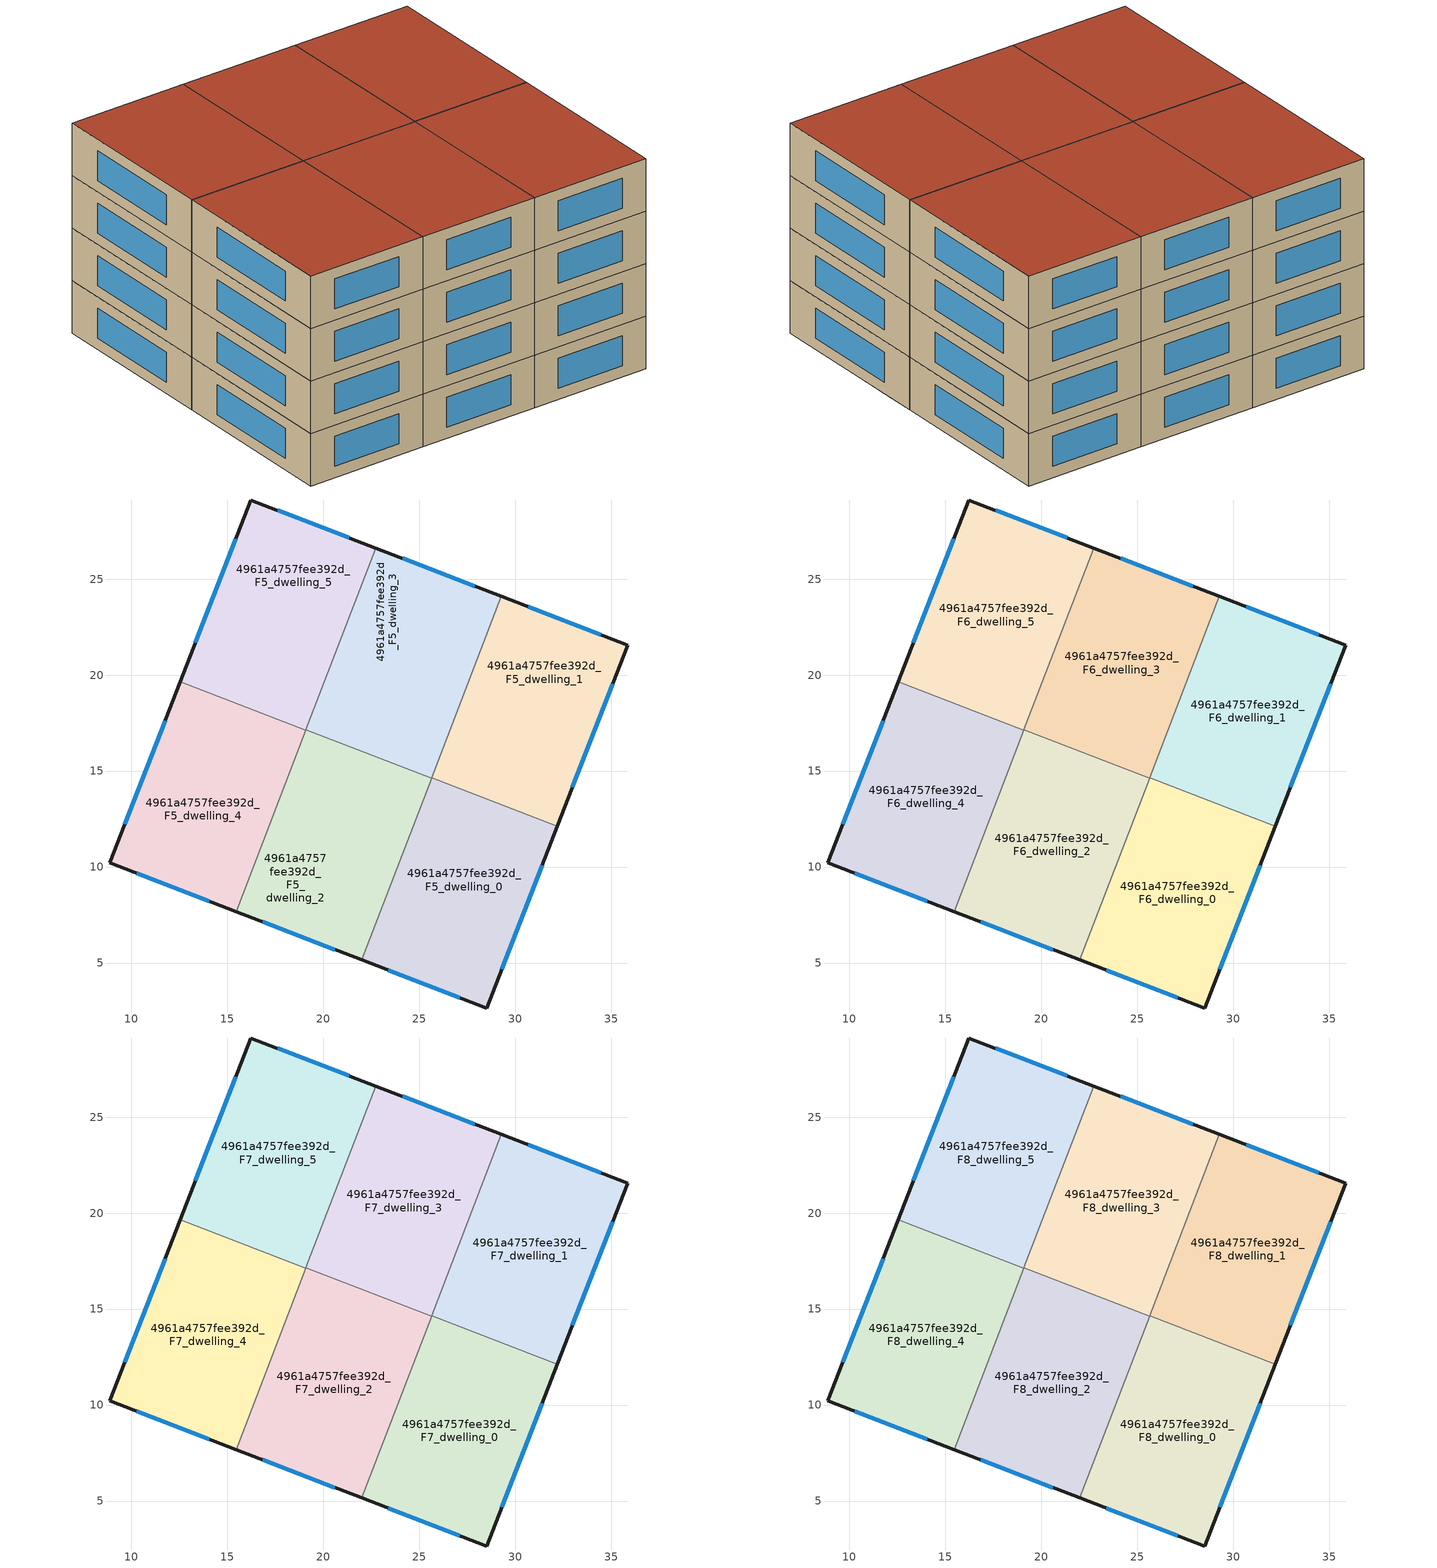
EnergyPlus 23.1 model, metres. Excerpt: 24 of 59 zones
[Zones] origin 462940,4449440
4961a4757fee392d_F5_dwelling_0
 floor to 4961a4757fee392d_F4_dwelling_4 (EU_floor_Construction): 31.65,10.76 29.55,5.36 23.03,7.87 25.11,13.28 z15
 floor to 4961a4757fee392d_F4_dwelling_5 (EU_floor_Construction): 29.55,5.36 28.5,2.66 21.99,5.16 23.03,7.87 z15
 floor to 4961a4757fee392d_F4_dwelling_2 (EU_floor_Construction): 32.18,12.13 31.65,10.76 25.11,13.28 25.64,14.65 z15
 wall outside (EU_wall_Construction): 21.99,5.16 28.5,2.66 32.18,12.13 z15:18
 wall to 4961a4757fee392d_F5_dwelling_1 (EU_wall_Construction): 32.18,12.13 25.64,14.65 z15:18
 wall to 4961a4757fee392d_F5_dwelling_2 (EU_wall_Construction): 25.63,14.63 21.99,5.16 z15:18
 wall to 4961a4757fee392d_F5_dwelling_3 (EU_wall_Construction): 25.64,14.65 25.63,14.63 z15:18
 window (EU_Window_Construction): 29.29,4.69 31.39,10.1 / 23.38,4.63 27.11,3.19 z15.64:17.36
4961a4757fee392d_F5_dwelling_1
 floor to 4961a4757fee392d_F4_dwelling_0 (EU_floor_Construction): 35.85,21.57 33.75,16.17 27.19,18.69 29.28,24.1 z15
 floor to 4961a4757fee392d_F4_dwelling_2 (EU_floor_Construction): 33.75,16.17 32.18,12.13 25.64,14.65 27.19,18.69 z15
 wall outside (EU_wall_Construction): 32.18,12.13 35.85,21.57 29.28,24.1 z15:18
 wall to 4961a4757fee392d_F5_dwelling_3 (EU_wall_Construction): 29.28,24.1 25.64,14.65 z15:18
 window (EU_Window_Construction): 32.97,14.15 35.06,19.55 / 34.44,22.11 30.68,23.56 z15.64:17.36
4961a4757fee392d_F5_dwelling_2
 floor to 4961a4757fee392d_F4_dwelling_5 (EU_floor_Construction): 21.83,14.54 19.75,9.13 23.03,7.87 21.99,5.16 15.45,7.68 18.57,15.8 z15
 floor to 4961a4757fee392d_F4_dwelling_4 (EU_floor_Construction): 25.11,13.28 23.03,7.87 19.75,9.13 21.83,14.54 z15
 floor to 4961a4757fee392d_F4_dwelling_3 (EU_floor_Construction): 22.37,15.89 21.85,14.54 18.57,15.8 19.09,17.15 z15
 floor to 4961a4757fee392d_F4_dwelling_2 (EU_floor_Construction): 25.63,14.63 25.11,13.28 21.85,14.54 22.37,15.89 z15
 wall outside (EU_wall_Construction): 15.45,7.68 21.99,5.16 z15:18
 wall to 4961a4757fee392d_F5_dwelling_3 (EU_wall_Construction): 25.63,14.63 19.09,17.15 z15:18
 wall to 4961a4757fee392d_F5_dwelling_4 (EU_wall_Construction): 19.08,17.13 15.45,7.68 z15:18
 wall to 4961a4757fee392d_F5_dwelling_5 (EU_wall_Construction): 19.09,17.15 19.08,17.13 z15:18
 window (EU_Window_Construction): 16.85,7.14 20.59,5.7 z15.64:17.36
4961a4757fee392d_F5_dwelling_3
 floor to 4961a4757fee392d_F4_dwelling_2 (EU_floor_Construction): 27.19,18.69 25.63,14.63 22.37,15.89 23.93,19.95 z15
 floor to 4961a4757fee392d_F4_dwelling_0 (EU_floor_Construction): 29.28,24.1 27.19,18.69 23.94,19.94 26.03,25.35 z15
 floor to 4961a4757fee392d_F4_dwelling_1 (EU_floor_Construction): 26.03,25.35 23.94,19.94 20.65,21.21 22.74,26.62 z15
 floor to 4961a4757fee392d_F4_dwelling_3 (EU_floor_Construction): 23.93,19.95 22.37,15.89 19.09,17.15 20.65,21.21 z15
 wall outside (EU_wall_Construction): 29.28,24.1 22.74,26.62 z15:18
 wall to 4961a4757fee392d_F5_dwelling_5 (EU_wall_Construction): 22.74,26.62 19.09,17.15 z15:18
 window (EU_Window_Construction): 27.88,24.64 24.14,26.08 z15.64:17.36
4961a4757fee392d_F5_dwelling_4
 floor to 4961a4757fee392d_F4_dwelling_6 (EU_floor_Construction): 18.55,15.8 15.43,7.69 8.88,10.21 12.03,18.32 z15
 floor to 4961a4757fee392d_F4_dwelling_5 (EU_floor_Construction): 18.57,15.8 15.45,7.68 15.43,7.69 18.55,15.8 z15
 floor to 4961a4757fee392d_F4_dwelling_3 (EU_floor_Construction): 19.08,17.13 18.57,15.8 12.03,18.32 12.54,19.65 z15
 wall outside (EU_wall_Construction): 12.54,19.65 8.88,10.21 15.45,7.68 z15:18
 wall to 4961a4757fee392d_F5_dwelling_5 (EU_wall_Construction): 19.08,17.13 12.54,19.65 z15:18
 window (EU_Window_Construction): 11.76,17.63 9.66,12.23 / 10.28,9.67 14.04,8.22 z15.64:17.36
4961a4757fee392d_F5_dwelling_5
 floor to 4961a4757fee392d_F4_dwelling_1 (EU_floor_Construction): 22.74,26.62 20.65,21.21 14.12,23.72 16.22,29.12 z15
 floor to 4961a4757fee392d_F4_dwelling_3 (EU_floor_Construction): 20.65,21.21 19.08,17.13 12.54,19.65 14.12,23.72 z15
 wall outside (EU_wall_Construction): 22.74,26.62 16.22,29.12 12.54,19.65 z15:18
 window (EU_Window_Construction): 15.43,27.09 13.33,21.68 / 21.34,27.15 17.62,28.59 z15.64:17.36
4961a4757fee392d_F6_dwelling_0
 floor to 4961a4757fee392d_F5_dwelling_0 (EU_floor_Construction): 32.18,12.13 28.5,2.66 21.99,5.16 25.64,14.65 z18
 wall outside (EU_wall_Construction): 21.99,5.16 28.5,2.66 32.18,12.13 z18:21
 wall to 4961a4757fee392d_F6_dwelling_1 (EU_wall_Construction): 32.18,12.13 25.64,14.65 z18:21
 wall to 4961a4757fee392d_F6_dwelling_2 (EU_wall_Construction): 25.63,14.63 21.99,5.16 z18:21
 wall to 4961a4757fee392d_F6_dwelling_3 (EU_wall_Construction): 25.64,14.65 25.63,14.63 z18:21
 window (EU_Window_Construction): 29.29,4.69 31.39,10.1 / 23.38,4.63 27.11,3.19 z18.64:20.36
4961a4757fee392d_F6_dwelling_1
 floor to 4961a4757fee392d_F5_dwelling_1 (EU_floor_Construction): 35.85,21.57 32.18,12.13 25.64,14.65 29.28,24.1 z18
 wall outside (EU_wall_Construction): 32.18,12.13 35.85,21.57 29.28,24.1 z18:21
 wall to 4961a4757fee392d_F6_dwelling_3 (EU_wall_Construction): 29.28,24.1 25.64,14.65 z18:21
 window (EU_Window_Construction): 32.97,14.15 35.06,19.55 / 34.44,22.11 30.68,23.56 z18.64:20.36
4961a4757fee392d_F6_dwelling_2
 floor to 4961a4757fee392d_F5_dwelling_2 (EU_floor_Construction): 25.63,14.63 21.99,5.16 15.45,7.68 19.09,17.15 z18
 wall outside (EU_wall_Construction): 15.45,7.68 21.99,5.16 z18:21
 wall to 4961a4757fee392d_F6_dwelling_3 (EU_wall_Construction): 25.63,14.63 19.09,17.15 z18:21
 wall to 4961a4757fee392d_F6_dwelling_4 (EU_wall_Construction): 19.08,17.13 15.45,7.68 z18:21
 wall to 4961a4757fee392d_F6_dwelling_5 (EU_wall_Construction): 19.09,17.15 19.08,17.13 z18:21
 window (EU_Window_Construction): 16.85,7.14 20.59,5.7 z18.64:20.36
4961a4757fee392d_F6_dwelling_3
 floor to 4961a4757fee392d_F5_dwelling_3 (EU_floor_Construction): 29.28,24.1 25.63,14.63 19.09,17.15 22.74,26.62 z18
 wall outside (EU_wall_Construction): 29.28,24.1 22.74,26.62 z18:21
 wall to 4961a4757fee392d_F6_dwelling_5 (EU_wall_Construction): 22.74,26.62 19.09,17.15 z18:21
 window (EU_Window_Construction): 27.88,24.64 24.14,26.08 z18.64:20.36
4961a4757fee392d_F6_dwelling_4
 floor to 4961a4757fee392d_F5_dwelling_4 (EU_floor_Construction): 19.08,17.13 15.45,7.68 8.88,10.21 12.54,19.65 z18
 wall outside (EU_wall_Construction): 12.54,19.65 8.88,10.21 15.45,7.68 z18:21
 wall to 4961a4757fee392d_F6_dwelling_5 (EU_wall_Construction): 19.08,17.13 12.54,19.65 z18:21
 window (EU_Window_Construction): 11.76,17.63 9.66,12.23 / 10.28,9.67 14.04,8.22 z18.64:20.36
4961a4757fee392d_F6_dwelling_5
 floor to 4961a4757fee392d_F5_dwelling_5 (EU_floor_Construction): 22.74,26.62 19.08,17.13 12.54,19.65 16.22,29.12 z18
 wall outside (EU_wall_Construction): 22.74,26.62 16.22,29.12 12.54,19.65 z18:21
 window (EU_Window_Construction): 15.43,27.09 13.33,21.68 / 21.34,27.15 17.62,28.59 z18.64:20.36
4961a4757fee392d_F7_dwelling_0
 floor to 4961a4757fee392d_F6_dwelling_0 (EU_floor_Construction): 32.18,12.13 28.5,2.66 21.99,5.16 25.64,14.65 z21
 wall outside (EU_wall_Construction): 21.99,5.16 28.5,2.66 32.18,12.13 z21:24
 wall to 4961a4757fee392d_F7_dwelling_1 (EU_wall_Construction): 32.18,12.13 25.64,14.65 z21:24
 wall to 4961a4757fee392d_F7_dwelling_2 (EU_wall_Construction): 25.63,14.63 21.99,5.16 z21:24
 wall to 4961a4757fee392d_F7_dwelling_3 (EU_wall_Construction): 25.64,14.65 25.63,14.63 z21:24
 window (EU_Window_Construction): 29.29,4.69 31.39,10.1 / 23.38,4.63 27.11,3.19 z21.64:23.36
4961a4757fee392d_F7_dwelling_1
 floor to 4961a4757fee392d_F6_dwelling_1 (EU_floor_Construction): 35.85,21.57 32.18,12.13 25.64,14.65 29.28,24.1 z21
 wall outside (EU_wall_Construction): 32.18,12.13 35.85,21.57 29.28,24.1 z21:24
 wall to 4961a4757fee392d_F7_dwelling_3 (EU_wall_Construction): 29.28,24.1 25.64,14.65 z21:24
 window (EU_Window_Construction): 32.97,14.15 35.06,19.55 / 34.44,22.11 30.68,23.56 z21.64:23.36
4961a4757fee392d_F7_dwelling_2
 floor to 4961a4757fee392d_F6_dwelling_2 (EU_floor_Construction): 25.63,14.63 21.99,5.16 15.45,7.68 19.09,17.15 z21
 wall outside (EU_wall_Construction): 15.45,7.68 21.99,5.16 z21:24
 wall to 4961a4757fee392d_F7_dwelling_3 (EU_wall_Construction): 25.63,14.63 19.09,17.15 z21:24
 wall to 4961a4757fee392d_F7_dwelling_4 (EU_wall_Construction): 19.08,17.13 15.45,7.68 z21:24
 wall to 4961a4757fee392d_F7_dwelling_5 (EU_wall_Construction): 19.09,17.15 19.08,17.13 z21:24
 window (EU_Window_Construction): 16.85,7.14 20.59,5.7 z21.64:23.36
4961a4757fee392d_F7_dwelling_3
 floor to 4961a4757fee392d_F6_dwelling_3 (EU_floor_Construction): 29.28,24.1 25.63,14.63 19.09,17.15 22.74,26.62 z21
 wall outside (EU_wall_Construction): 29.28,24.1 22.74,26.62 z21:24
 wall to 4961a4757fee392d_F7_dwelling_5 (EU_wall_Construction): 22.74,26.62 19.09,17.15 z21:24
 window (EU_Window_Construction): 27.88,24.64 24.14,26.08 z21.64:23.36
4961a4757fee392d_F7_dwelling_4
 floor to 4961a4757fee392d_F6_dwelling_4 (EU_floor_Construction): 19.08,17.13 15.45,7.68 8.88,10.21 12.54,19.65 z21
 wall outside (EU_wall_Construction): 12.54,19.65 8.88,10.21 15.45,7.68 z21:24
 wall to 4961a4757fee392d_F7_dwelling_5 (EU_wall_Construction): 19.08,17.13 12.54,19.65 z21:24
 window (EU_Window_Construction): 11.76,17.63 9.66,12.23 / 10.28,9.67 14.04,8.22 z21.64:23.36
4961a4757fee392d_F7_dwelling_5
 floor to 4961a4757fee392d_F6_dwelling_5 (EU_floor_Construction): 22.74,26.62 19.08,17.13 12.54,19.65 16.22,29.12 z21
 wall outside (EU_wall_Construction): 22.74,26.62 16.22,29.12 12.54,19.65 z21:24
 window (EU_Window_Construction): 15.43,27.09 13.33,21.68 / 21.34,27.15 17.62,28.59 z21.64:23.36
4961a4757fee392d_F8_dwelling_0
 floor to 4961a4757fee392d_F7_dwelling_0 (EU_floor_Construction): 32.18,12.13 28.5,2.66 21.99,5.16 25.64,14.65 z24
 wall outside (EU_wall_Construction): 21.99,5.16 28.5,2.66 32.18,12.13 z24:27
 wall to 4961a4757fee392d_F8_dwelling_1 (EU_wall_Construction): 32.18,12.13 25.64,14.65 z24:27
 wall to 4961a4757fee392d_F8_dwelling_2 (EU_wall_Construction): 25.63,14.63 21.99,5.16 z24:27
 wall to 4961a4757fee392d_F8_dwelling_3 (EU_wall_Construction): 25.64,14.65 25.63,14.63 z24:27
 window (EU_Window_Construction): 29.29,4.69 31.39,10.1 / 23.38,4.63 27.11,3.19 z24.64:26.36
 roof outside (EU_roof_Construction): 28.5,2.66 32.18,12.13 25.64,14.65 21.99,5.16 z27
4961a4757fee392d_F8_dwelling_1
 floor to 4961a4757fee392d_F7_dwelling_1 (EU_floor_Construction): 35.85,21.57 32.18,12.13 25.64,14.65 29.28,24.1 z24
 wall outside (EU_wall_Construction): 32.18,12.13 35.85,21.57 29.28,24.1 z24:27
 wall to 4961a4757fee392d_F8_dwelling_3 (EU_wall_Construction): 29.28,24.1 25.64,14.65 z24:27
 window (EU_Window_Construction): 32.97,14.15 35.06,19.55 / 34.44,22.11 30.68,23.56 z24.64:26.36
 roof outside (EU_roof_Construction): 32.18,12.13 35.85,21.57 29.28,24.1 25.64,14.65 z27
4961a4757fee392d_F8_dwelling_2
 floor to 4961a4757fee392d_F7_dwelling_2 (EU_floor_Construction): 25.63,14.63 21.99,5.16 15.45,7.68 19.09,17.15 z24
 wall outside (EU_wall_Construction): 15.45,7.68 21.99,5.16 z24:27
 wall to 4961a4757fee392d_F8_dwelling_3 (EU_wall_Construction): 25.63,14.63 19.09,17.15 z24:27
 wall to 4961a4757fee392d_F8_dwelling_4 (EU_wall_Construction): 19.08,17.13 15.45,7.68 z24:27
 wall to 4961a4757fee392d_F8_dwelling_5 (EU_wall_Construction): 19.09,17.15 19.08,17.13 z24:27
 window (EU_Window_Construction): 16.85,7.14 20.59,5.7 z24.64:26.36
 roof outside (EU_roof_Construction): 21.99,5.16 25.63,14.63 19.09,17.15 15.45,7.68 z27
4961a4757fee392d_F8_dwelling_3
 floor to 4961a4757fee392d_F7_dwelling_3 (EU_floor_Construction): 29.28,24.1 25.63,14.63 19.09,17.15 22.74,26.62 z24
 wall outside (EU_wall_Construction): 29.28,24.1 22.74,26.62 z24:27
 wall to 4961a4757fee392d_F8_dwelling_5 (EU_wall_Construction): 22.74,26.62 19.09,17.15 z24:27
 window (EU_Window_Construction): 27.88,24.64 24.14,26.08 z24.64:26.36
 roof outside (EU_roof_Construction): 25.63,14.63 29.28,24.1 22.74,26.62 19.09,17.15 z27
4961a4757fee392d_F8_dwelling_4
 floor to 4961a4757fee392d_F7_dwelling_4 (EU_floor_Construction): 19.08,17.13 15.45,7.68 8.88,10.21 12.54,19.65 z24
 wall outside (EU_wall_Construction): 12.54,19.65 8.88,10.21 15.45,7.68 z24:27
 wall to 4961a4757fee392d_F8_dwelling_5 (EU_wall_Construction): 19.08,17.13 12.54,19.65 z24:27
 window (EU_Window_Construction): 11.76,17.63 9.66,12.23 / 10.28,9.67 14.04,8.22 z24.64:26.36
 roof outside (EU_roof_Construction): 15.45,7.68 19.08,17.13 12.54,19.65 8.88,10.21 z27
4961a4757fee392d_F8_dwelling_5
 floor to 4961a4757fee392d_F7_dwelling_5 (EU_floor_Construction): 22.74,26.62 19.08,17.13 12.54,19.65 16.22,29.12 z24
 wall outside (EU_wall_Construction): 22.74,26.62 16.22,29.12 12.54,19.65 z24:27
 window (EU_Window_Construction): 15.43,27.09 13.33,21.68 / 21.34,27.15 17.62,28.59 z24.64:26.36
 roof outside (EU_roof_Construction): 19.08,17.13 22.74,26.62 16.22,29.12 12.54,19.65 z27
[Building]
EU S2 Campaign: North Axis=0; Terrain=City; Solar Distribution=FullExterior
[Site:Location]
Yerevan-Zvartnots.Intl.AP: Latitude=40.15; Longitude=44.383; Time Zone=4; Elevation=854
[SizingPeriod:WeatherFileDays]
AnnualSizingPeriod: Begin Month=1; Begin Day of Month=1; End Month=12; End Day of Month=31; Day of Week for Start Day=Monday; Use Weather File Daylight Saving Period=No; Use Weather File Rain and Snow Indicators=No
[MATERIAL]
EU_InternalMass_Material: Roughness=MediumRough; Thickness=0.1; Conductivity=1; Density=1800; Specific Heat=900; Thermal Absorptance=0.9; Solar Absorptance=0.7; Visible Absorptance=0.7
[MATERIAL:NOMASS] Roughness=MediumRough; Thermal Absorptance=0.9; Solar Absorptance=0.7; Visible Absorptance=0.7
Name | Thermal Resistance
EU_wall_NoMass | 1.05043
EU_roof_NoMass | 1.45357
EU_floor_NoMass | 0.478065
[WINDOWMATERIAL:SIMPLEGLAZINGSYSTEM]
EU_Window_SimpleGlazing: UFactor=2.5566; Solar Heat Gain Coefficient=0.75; Visible Transmittance=0.75
[CONSTRUCTION]
EU_wall_Construction: EU_wall_NoMass
EU_roof_Construction: EU_roof_NoMass
EU_floor_Construction: EU_floor_NoMass
EU_Window_Construction: EU_Window_SimpleGlazing
EU_InternalMass_Construction: EU_InternalMass_Material
[ZONE] Type=1; Multiplier=1; Ceiling Height=autocalculate; Floor Area=autocalculate; Part of Total Floor Area=Yes
Name | Volume
4961a4757fee392d_F5_dwelling_0; 4961a4757fee392d_F6_dwelling_0; 4961a4757fee392d_F7_dwelling_0; 4961a4757fee392d_F8_dwelling_0; 4961a4757fee392d_F5_dwelling_5; 4961a4757fee392d_F6_dwelling_5; 4961a4757fee392d_F7_dwelling_5; 4961a4757fee392d_F8_dwelling_5 | 213.308
4961a4757fee392d_F5_dwelling_1; 4961a4757fee392d_F6_dwelling_1; 4961a4757fee392d_F7_dwelling_1; 4961a4757fee392d_F8_dwelling_1; 4961a4757fee392d_F5_dwelling_4; 4961a4757fee392d_F6_dwelling_4; 4961a4757fee392d_F7_dwelling_4; 4961a4757fee392d_F8_dwelling_4 | 213.298
4961a4757fee392d_F5_dwelling_2; 4961a4757fee392d_F6_dwelling_2; 4961a4757fee392d_F7_dwelling_2; 4961a4757fee392d_F8_dwelling_2 | 213.312
4961a4757fee392d_F5_dwelling_3; 4961a4757fee392d_F6_dwelling_3; 4961a4757fee392d_F7_dwelling_3; 4961a4757fee392d_F8_dwelling_3 | 213.311
[INTERNALMASS] Construction=EU_InternalMass_Construction
Name | Zone or ZoneList | Surface Area
4961a4757fee392d_F5_dwelling_0_EU_InternalMass | 4961a4757fee392d_F5_dwelling_0 | 71.1017
4961a4757fee392d_F5_dwelling_1_EU_InternalMass | 4961a4757fee392d_F5_dwelling_1 | 71.0996
4961a4757fee392d_F5_dwelling_2_EU_InternalMass | 4961a4757fee392d_F5_dwelling_2 | 71.1015
4961a4757fee392d_F5_dwelling_3_EU_InternalMass | 4961a4757fee392d_F5_dwelling_3 | 71.1028
4961a4757fee392d_F5_dwelling_4_EU_InternalMass | 4961a4757fee392d_F5_dwelling_4 | 71.0996
4961a4757fee392d_F5_dwelling_5_EU_InternalMass | 4961a4757fee392d_F5_dwelling_5 | 71.1017
4961a4757fee392d_F6_dwelling_0_EU_InternalMass | 4961a4757fee392d_F6_dwelling_0 | 71.1017
4961a4757fee392d_F6_dwelling_1_EU_InternalMass | 4961a4757fee392d_F6_dwelling_1 | 71.0996
4961a4757fee392d_F6_dwelling_2_EU_InternalMass | 4961a4757fee392d_F6_dwelling_2 | 71.1015
4961a4757fee392d_F6_dwelling_3_EU_InternalMass | 4961a4757fee392d_F6_dwelling_3 | 71.1028
4961a4757fee392d_F6_dwelling_4_EU_InternalMass | 4961a4757fee392d_F6_dwelling_4 | 71.0996
4961a4757fee392d_F6_dwelling_5_EU_InternalMass | 4961a4757fee392d_F6_dwelling_5 | 71.1017
4961a4757fee392d_F7_dwelling_0_EU_InternalMass | 4961a4757fee392d_F7_dwelling_0 | 71.1017
4961a4757fee392d_F7_dwelling_1_EU_InternalMass | 4961a4757fee392d_F7_dwelling_1 | 71.0996
4961a4757fee392d_F7_dwelling_2_EU_InternalMass | 4961a4757fee392d_F7_dwelling_2 | 71.1015
4961a4757fee392d_F7_dwelling_3_EU_InternalMass | 4961a4757fee392d_F7_dwelling_3 | 71.1028
4961a4757fee392d_F7_dwelling_4_EU_InternalMass | 4961a4757fee392d_F7_dwelling_4 | 71.0996
4961a4757fee392d_F7_dwelling_5_EU_InternalMass | 4961a4757fee392d_F7_dwelling_5 | 71.1017
4961a4757fee392d_F8_dwelling_0_EU_InternalMass | 4961a4757fee392d_F8_dwelling_0 | 71.1017
4961a4757fee392d_F8_dwelling_1_EU_InternalMass | 4961a4757fee392d_F8_dwelling_1 | 71.0996
4961a4757fee392d_F8_dwelling_2_EU_InternalMass | 4961a4757fee392d_F8_dwelling_2 | 71.1015
4961a4757fee392d_F8_dwelling_3_EU_InternalMass | 4961a4757fee392d_F8_dwelling_3 | 71.1028
4961a4757fee392d_F8_dwelling_4_EU_InternalMass | 4961a4757fee392d_F8_dwelling_4 | 71.0996
4961a4757fee392d_F8_dwelling_5_EU_InternalMass | 4961a4757fee392d_F8_dwelling_5 | 71.1017
[OTHEREQUIPMENT] Fuel Type=Electricity; Design Level Calculation Method=Watts/Area; Power per Zone Floor Area=1; Fraction Latent=0; Fraction Radiant=0; Fraction Lost=0; Carbon Dioxide Generation Rate=0; EndUse Subcategory=EU_Step8_InternalGains
Name | Zone or ZoneList or Space or SpaceList | Schedule
EU_Step8_InternalGain_4961a4757fee392d_F5_dwelling_0_f000 | 4961a4757fee392d_F5_dwelling_0 | EU_Step8_GainSchedule_4961a4757fee392d_F5_dwelling_0_f000
EU_Step8_InternalGain_4961a4757fee392d_F5_dwelling_1_f000 | 4961a4757fee392d_F5_dwelling_1 | EU_Step8_GainSchedule_4961a4757fee392d_F5_dwelling_1_f000
EU_Step8_InternalGain_4961a4757fee392d_F5_dwelling_2_f000 | 4961a4757fee392d_F5_dwelling_2 | EU_Step8_GainSchedule_4961a4757fee392d_F5_dwelling_2_f000
EU_Step8_InternalGain_4961a4757fee392d_F5_dwelling_3_f000 | 4961a4757fee392d_F5_dwelling_3 | EU_Step8_GainSchedule_4961a4757fee392d_F5_dwelling_3_f000
EU_Step8_InternalGain_4961a4757fee392d_F5_dwelling_4_f000 | 4961a4757fee392d_F5_dwelling_4 | EU_Step8_GainSchedule_4961a4757fee392d_F5_dwelling_4_f000
EU_Step8_InternalGain_4961a4757fee392d_F5_dwelling_5_f000 | 4961a4757fee392d_F5_dwelling_5 | EU_Step8_GainSchedule_4961a4757fee392d_F5_dwelling_5_f000
EU_Step8_InternalGain_4961a4757fee392d_F6_dwelling_0_f000 | 4961a4757fee392d_F6_dwelling_0 | EU_Step8_GainSchedule_4961a4757fee392d_F6_dwelling_0_f000
EU_Step8_InternalGain_4961a4757fee392d_F6_dwelling_1_f000 | 4961a4757fee392d_F6_dwelling_1 | EU_Step8_GainSchedule_4961a4757fee392d_F6_dwelling_1_f000
EU_Step8_InternalGain_4961a4757fee392d_F6_dwelling_2_f000 | 4961a4757fee392d_F6_dwelling_2 | EU_Step8_GainSchedule_4961a4757fee392d_F6_dwelling_2_f000
EU_Step8_InternalGain_4961a4757fee392d_F6_dwelling_3_f000 | 4961a4757fee392d_F6_dwelling_3 | EU_Step8_GainSchedule_4961a4757fee392d_F6_dwelling_3_f000
EU_Step8_InternalGain_4961a4757fee392d_F6_dwelling_4_f000 | 4961a4757fee392d_F6_dwelling_4 | EU_Step8_GainSchedule_4961a4757fee392d_F6_dwelling_4_f000
EU_Step8_InternalGain_4961a4757fee392d_F6_dwelling_5_f000 | 4961a4757fee392d_F6_dwelling_5 | EU_Step8_GainSchedule_4961a4757fee392d_F6_dwelling_5_f000
EU_Step8_InternalGain_4961a4757fee392d_F7_dwelling_0_f000 | 4961a4757fee392d_F7_dwelling_0 | EU_Step8_GainSchedule_4961a4757fee392d_F7_dwelling_0_f000
EU_Step8_InternalGain_4961a4757fee392d_F7_dwelling_1_f000 | 4961a4757fee392d_F7_dwelling_1 | EU_Step8_GainSchedule_4961a4757fee392d_F7_dwelling_1_f000
EU_Step8_InternalGain_4961a4757fee392d_F7_dwelling_2_f000 | 4961a4757fee392d_F7_dwelling_2 | EU_Step8_GainSchedule_4961a4757fee392d_F7_dwelling_2_f000
EU_Step8_InternalGain_4961a4757fee392d_F7_dwelling_3_f000 | 4961a4757fee392d_F7_dwelling_3 | EU_Step8_GainSchedule_4961a4757fee392d_F7_dwelling_3_f000
EU_Step8_InternalGain_4961a4757fee392d_F7_dwelling_4_f000 | 4961a4757fee392d_F7_dwelling_4 | EU_Step8_GainSchedule_4961a4757fee392d_F7_dwelling_4_f000
EU_Step8_InternalGain_4961a4757fee392d_F7_dwelling_5_f000 | 4961a4757fee392d_F7_dwelling_5 | EU_Step8_GainSchedule_4961a4757fee392d_F7_dwelling_5_f000
EU_Step8_InternalGain_4961a4757fee392d_F8_dwelling_0_f000 | 4961a4757fee392d_F8_dwelling_0 | EU_Step8_GainSchedule_4961a4757fee392d_F8_dwelling_0_f000
EU_Step8_InternalGain_4961a4757fee392d_F8_dwelling_1_f000 | 4961a4757fee392d_F8_dwelling_1 | EU_Step8_GainSchedule_4961a4757fee392d_F8_dwelling_1_f000
EU_Step8_InternalGain_4961a4757fee392d_F8_dwelling_2_f000 | 4961a4757fee392d_F8_dwelling_2 | EU_Step8_GainSchedule_4961a4757fee392d_F8_dwelling_2_f000
EU_Step8_InternalGain_4961a4757fee392d_F8_dwelling_3_f000 | 4961a4757fee392d_F8_dwelling_3 | EU_Step8_GainSchedule_4961a4757fee392d_F8_dwelling_3_f000
EU_Step8_InternalGain_4961a4757fee392d_F8_dwelling_4_f000 | 4961a4757fee392d_F8_dwelling_4 | EU_Step8_GainSchedule_4961a4757fee392d_F8_dwelling_4_f000
EU_Step8_InternalGain_4961a4757fee392d_F8_dwelling_5_f000 | 4961a4757fee392d_F8_dwelling_5 | EU_Step8_GainSchedule_4961a4757fee392d_F8_dwelling_5_f000
[ZONEVENTILATION:DESIGNFLOWRATE] Schedule=EU_AlwaysOn; Design Flow Rate Calculation Method=AirChanges/Hour; Air Changes per Hour=0.557805; Ventilation Type=Natural; Fan Pressure Rise=0; Fan Total Efficiency=1; Constant Term Coefficient=1; Temperature Term Coefficient=0; Velocity Term Coefficient=0; Velocity Squared Term Coefficient=0; Minimum Indoor Temperature=-100; Maximum Indoor Temperature=100; Delta Temperature=-100; Minimum Outdoor Temperature=-100; Maximum Outdoor Temperature=100; Maximum Wind Speed=40
Name | Zone or ZoneList or Space or SpaceList
EU_ConstantAir_4961a4757fee392d_F5_dwelling_0 | 4961a4757fee392d_F5_dwelling_0
EU_ConstantAir_4961a4757fee392d_F5_dwelling_1 | 4961a4757fee392d_F5_dwelling_1
EU_ConstantAir_4961a4757fee392d_F5_dwelling_2 | 4961a4757fee392d_F5_dwelling_2
EU_ConstantAir_4961a4757fee392d_F5_dwelling_3 | 4961a4757fee392d_F5_dwelling_3
EU_ConstantAir_4961a4757fee392d_F5_dwelling_4 | 4961a4757fee392d_F5_dwelling_4
EU_ConstantAir_4961a4757fee392d_F5_dwelling_5 | 4961a4757fee392d_F5_dwelling_5
EU_ConstantAir_4961a4757fee392d_F6_dwelling_0 | 4961a4757fee392d_F6_dwelling_0
EU_ConstantAir_4961a4757fee392d_F6_dwelling_1 | 4961a4757fee392d_F6_dwelling_1
EU_ConstantAir_4961a4757fee392d_F6_dwelling_2 | 4961a4757fee392d_F6_dwelling_2
EU_ConstantAir_4961a4757fee392d_F6_dwelling_3 | 4961a4757fee392d_F6_dwelling_3
EU_ConstantAir_4961a4757fee392d_F6_dwelling_4 | 4961a4757fee392d_F6_dwelling_4
EU_ConstantAir_4961a4757fee392d_F6_dwelling_5 | 4961a4757fee392d_F6_dwelling_5
EU_ConstantAir_4961a4757fee392d_F7_dwelling_0 | 4961a4757fee392d_F7_dwelling_0
EU_ConstantAir_4961a4757fee392d_F7_dwelling_1 | 4961a4757fee392d_F7_dwelling_1
EU_ConstantAir_4961a4757fee392d_F7_dwelling_2 | 4961a4757fee392d_F7_dwelling_2
EU_ConstantAir_4961a4757fee392d_F7_dwelling_3 | 4961a4757fee392d_F7_dwelling_3
EU_ConstantAir_4961a4757fee392d_F7_dwelling_4 | 4961a4757fee392d_F7_dwelling_4
EU_ConstantAir_4961a4757fee392d_F7_dwelling_5 | 4961a4757fee392d_F7_dwelling_5
EU_ConstantAir_4961a4757fee392d_F8_dwelling_0 | 4961a4757fee392d_F8_dwelling_0
EU_ConstantAir_4961a4757fee392d_F8_dwelling_1 | 4961a4757fee392d_F8_dwelling_1
EU_ConstantAir_4961a4757fee392d_F8_dwelling_2 | 4961a4757fee392d_F8_dwelling_2
EU_ConstantAir_4961a4757fee392d_F8_dwelling_3 | 4961a4757fee392d_F8_dwelling_3
EU_ConstantAir_4961a4757fee392d_F8_dwelling_4 | 4961a4757fee392d_F8_dwelling_4
EU_ConstantAir_4961a4757fee392d_F8_dwelling_5 | 4961a4757fee392d_F8_dwelling_5
[HVACTEMPLATE:THERMOSTAT] Constant Heating Setpoint=20; Constant Cooling Setpoint=50
EU_HeatOnly_4961a4757fee392d_F0_dwelling_0; EU_HeatOnly_4961a4757fee392d_F0_dwelling_1; EU_HeatOnly_4961a4757fee392d_F0_dwelling_2; EU_HeatOnly_4961a4757fee392d_F0_dwelling_3; EU_HeatOnly_4961a4757fee392d_F0_dwelling_4; EU_HeatOnly_4961a4757fee392d_F0_dwelling_5; EU_HeatOnly_4961a4757fee392d_F0_dwelling_6; EU_HeatOnly_4961a4757fee392d_F1_dwelling_0; EU_HeatOnly_4961a4757fee392d_F1_dwelling_1; EU_HeatOnly_4961a4757fee392d_F1_dwelling_2; EU_HeatOnly_4961a4757fee392d_F1_dwelling_3; EU_HeatOnly_4961a4757fee392d_F1_dwelling_4; EU_HeatOnly_4961a4757fee392d_F1_dwelling_5; EU_HeatOnly_4961a4757fee392d_F1_dwelling_6; EU_HeatOnly_4961a4757fee392d_F2_dwelling_0; EU_HeatOnly_4961a4757fee392d_F2_dwelling_1; EU_HeatOnly_4961a4757fee392d_F2_dwelling_2; EU_HeatOnly_4961a4757fee392d_F2_dwelling_3; EU_HeatOnly_4961a4757fee392d_F2_dwelling_4; EU_HeatOnly_4961a4757fee392d_F2_dwelling_5; EU_HeatOnly_4961a4757fee392d_F2_dwelling_6; EU_HeatOnly_4961a4757fee392d_F3_dwelling_0; EU_HeatOnly_4961a4757fee392d_F3_dwelling_1; EU_HeatOnly_4961a4757fee392d_F3_dwelling_2; EU_HeatOnly_4961a4757fee392d_F3_dwelling_3; EU_HeatOnly_4961a4757fee392d_F3_dwelling_4; EU_HeatOnly_4961a4757fee392d_F3_dwelling_5; EU_HeatOnly_4961a4757fee392d_F3_dwelling_6; EU_HeatOnly_4961a4757fee392d_F4_dwelling_0; EU_HeatOnly_4961a4757fee392d_F4_dwelling_1; EU_HeatOnly_4961a4757fee392d_F4_dwelling_2; EU_HeatOnly_4961a4757fee392d_F4_dwelling_3; EU_HeatOnly_4961a4757fee392d_F4_dwelling_4; EU_HeatOnly_4961a4757fee392d_F4_dwelling_5; EU_HeatOnly_4961a4757fee392d_F4_dwelling_6; EU_HeatOnly_4961a4757fee392d_F5_dwelling_0; EU_HeatOnly_4961a4757fee392d_F5_dwelling_1; EU_HeatOnly_4961a4757fee392d_F5_dwelling_2; EU_HeatOnly_4961a4757fee392d_F5_dwelling_3; EU_HeatOnly_4961a4757fee392d_F5_dwelling_4; EU_HeatOnly_4961a4757fee392d_F5_dwelling_5; EU_HeatOnly_4961a4757fee392d_F6_dwelling_0; EU_HeatOnly_4961a4757fee392d_F6_dwelling_1; EU_HeatOnly_4961a4757fee392d_F6_dwelling_2; EU_HeatOnly_4961a4757fee392d_F6_dwelling_3; EU_HeatOnly_4961a4757fee392d_F6_dwelling_4; EU_HeatOnly_4961a4757fee392d_F6_dwelling_5; EU_HeatOnly_4961a4757fee392d_F7_dwelling_0; EU_HeatOnly_4961a4757fee392d_F7_dwelling_1; EU_HeatOnly_4961a4757fee392d_F7_dwelling_2; EU_HeatOnly_4961a4757fee392d_F7_dwelling_3; EU_HeatOnly_4961a4757fee392d_F7_dwelling_4; EU_HeatOnly_4961a4757fee392d_F7_dwelling_5; EU_HeatOnly_4961a4757fee392d_F8_dwelling_0; EU_HeatOnly_4961a4757fee392d_F8_dwelling_1; EU_HeatOnly_4961a4757fee392d_F8_dwelling_2; EU_HeatOnly_4961a4757fee392d_F8_dwelling_3; EU_HeatOnly_4961a4757fee392d_F8_dwelling_4; EU_HeatOnly_4961a4757fee392d_F8_dwelling_5
[HVACTEMPLATE:ZONE:IDEALLOADSAIRSYSTEM] System Availability Schedule=EU_AlwaysOn; Maximum Heating Supply Air Temperature=50; Minimum Cooling Supply Air Temperature=13; Maximum Heating Supply Air Humidity Ratio=0.0156; Minimum Cooling Supply Air Humidity Ratio=0.0077; Heating Limit=NoLimit; Cooling Limit=NoLimit; Heating Availability Schedule=EU_AlwaysOn; Cooling Availability Schedule=EU_CoolingOff; Dehumidification Control Type=ConstantSensibleHeatRatio; Cooling Sensible Heat Ratio=0.7; Dehumidification Setpoint=60; Humidification Control Type=None; Humidification Setpoint=30; Outdoor Air Method=None; Outdoor Air Flow Rate per Person=0.00944; Outdoor Air Flow Rate per Zone Floor Area=0; Outdoor Air Flow Rate per Zone=0; Demand Controlled Ventilation Type=None; Outdoor Air Economizer Type=NoEconomizer; Heat Recovery Type=None; Sensible Heat Recovery Effectiveness=0.7; Latent Heat Recovery Effectiveness=0.65
Name | Template Thermostat
4961a4757fee392d_F5_dwelling_0 | EU_HeatOnly_4961a4757fee392d_F5_dwelling_0
4961a4757fee392d_F5_dwelling_1 | EU_HeatOnly_4961a4757fee392d_F5_dwelling_1
4961a4757fee392d_F5_dwelling_2 | EU_HeatOnly_4961a4757fee392d_F5_dwelling_2
4961a4757fee392d_F5_dwelling_3 | EU_HeatOnly_4961a4757fee392d_F5_dwelling_3
4961a4757fee392d_F5_dwelling_4 | EU_HeatOnly_4961a4757fee392d_F5_dwelling_4
4961a4757fee392d_F5_dwelling_5 | EU_HeatOnly_4961a4757fee392d_F5_dwelling_5
4961a4757fee392d_F6_dwelling_0 | EU_HeatOnly_4961a4757fee392d_F6_dwelling_0
4961a4757fee392d_F6_dwelling_1 | EU_HeatOnly_4961a4757fee392d_F6_dwelling_1
4961a4757fee392d_F6_dwelling_2 | EU_HeatOnly_4961a4757fee392d_F6_dwelling_2
4961a4757fee392d_F6_dwelling_3 | EU_HeatOnly_4961a4757fee392d_F6_dwelling_3
4961a4757fee392d_F6_dwelling_4 | EU_HeatOnly_4961a4757fee392d_F6_dwelling_4
4961a4757fee392d_F6_dwelling_5 | EU_HeatOnly_4961a4757fee392d_F6_dwelling_5
4961a4757fee392d_F7_dwelling_0 | EU_HeatOnly_4961a4757fee392d_F7_dwelling_0
4961a4757fee392d_F7_dwelling_1 | EU_HeatOnly_4961a4757fee392d_F7_dwelling_1
4961a4757fee392d_F7_dwelling_2 | EU_HeatOnly_4961a4757fee392d_F7_dwelling_2
4961a4757fee392d_F7_dwelling_3 | EU_HeatOnly_4961a4757fee392d_F7_dwelling_3
4961a4757fee392d_F7_dwelling_4 | EU_HeatOnly_4961a4757fee392d_F7_dwelling_4
4961a4757fee392d_F7_dwelling_5 | EU_HeatOnly_4961a4757fee392d_F7_dwelling_5
4961a4757fee392d_F8_dwelling_0 | EU_HeatOnly_4961a4757fee392d_F8_dwelling_0
4961a4757fee392d_F8_dwelling_1 | EU_HeatOnly_4961a4757fee392d_F8_dwelling_1
4961a4757fee392d_F8_dwelling_2 | EU_HeatOnly_4961a4757fee392d_F8_dwelling_2
4961a4757fee392d_F8_dwelling_3 | EU_HeatOnly_4961a4757fee392d_F8_dwelling_3
4961a4757fee392d_F8_dwelling_4 | EU_HeatOnly_4961a4757fee392d_F8_dwelling_4
4961a4757fee392d_F8_dwelling_5 | EU_HeatOnly_4961a4757fee392d_F8_dwelling_5
[SIZING:ZONE] Zone Cooling Design Supply Air Temperature Input Method=SupplyAirTemperature; Zone Cooling Design Supply Air Temperature=13; Zone Heating Design Supply Air Temperature Input Method=SupplyAirTemperature; Zone Heating Design Supply Air Temperature=50; Zone Cooling Design Supply Air Humidity Ratio=0.008; Zone Heating Design Supply Air Humidity Ratio=0.008; Cooling Design Air Flow Method=DesignDay; Cooling Design Air Flow Rate=0; Cooling Minimum Air Flow per Zone Floor Area=0.000762; Cooling Minimum Air Flow=0; Cooling Minimum Air Flow Fraction=0.2; Heating Design Air Flow Method=DesignDay; Heating Design Air Flow Rate=0; Heating Maximum Air Flow per Zone Floor Area=0.002032; Heating Maximum Air Flow=0.141576; Heating Maximum Air Flow Fraction=0.3; Account for Dedicated Outdoor Air System=No; Dedicated Outdoor Air System Control Strategy=NeutralSupplyAir; Dedicated Outdoor Air Low Setpoint Temperature for Design=autosize; Dedicated Outdoor Air High Setpoint Temperature for Design=autosize; Zone Load Sizing Method=Sensible Load Only No Latent Load; Zone Latent Cooling Design Supply Air Humidity Ratio Input Method=HumidityRatioDifference; Zone Cooling Design Supply Air Humidity Ratio Difference=0.005; Zone Latent Heating Design Supply Air Humidity Ratio Input Method=HumidityRatioDifference; Zone Humidification Design Supply Air Humidity Ratio Difference=0.005
4961a4757fee392d_F5_dwelling_0; 4961a4757fee392d_F5_dwelling_1; 4961a4757fee392d_F5_dwelling_2; 4961a4757fee392d_F5_dwelling_3; 4961a4757fee392d_F5_dwelling_4; 4961a4757fee392d_F5_dwelling_5; 4961a4757fee392d_F6_dwelling_0; 4961a4757fee392d_F6_dwelling_1; 4961a4757fee392d_F6_dwelling_2; 4961a4757fee392d_F6_dwelling_3; 4961a4757fee392d_F6_dwelling_4; 4961a4757fee392d_F6_dwelling_5; 4961a4757fee392d_F7_dwelling_0; 4961a4757fee392d_F7_dwelling_1; 4961a4757fee392d_F7_dwelling_2; 4961a4757fee392d_F7_dwelling_3; 4961a4757fee392d_F7_dwelling_4; 4961a4757fee392d_F7_dwelling_5; 4961a4757fee392d_F8_dwelling_0; 4961a4757fee392d_F8_dwelling_1; 4961a4757fee392d_F8_dwelling_2; 4961a4757fee392d_F8_dwelling_3; 4961a4757fee392d_F8_dwelling_4; 4961a4757fee392d_F8_dwelling_5
[SCHEDULE:CONSTANT]
Name | Hourly Value
EU_AlwaysOn | 1
EU_CoolingOff | 0
[SCHEDULE:FILE] Column Number=1; Rows to Skip at Top=0; Number of Hours of Data=8760; Column Separator=Comma; Interpolate to Timestep=No; Minutes per Item=60; Adjust Schedule for Daylight Savings=Yes
Name | File
EU_Step8_GainSchedule_4961a4757fee392d_F5_dwelling_0_f000 | ../../schedules/4961a4757fee392d/4961a4757fee392d_F5_dwelling_0_f000_gain.csv
EU_Step8_GainSchedule_4961a4757fee392d_F5_dwelling_1_f000 | ../../schedules/4961a4757fee392d/4961a4757fee392d_F5_dwelling_1_f000_gain.csv
EU_Step8_GainSchedule_4961a4757fee392d_F5_dwelling_2_f000 | ../../schedules/4961a4757fee392d/4961a4757fee392d_F5_dwelling_2_f000_gain.csv
EU_Step8_GainSchedule_4961a4757fee392d_F5_dwelling_3_f000 | ../../schedules/4961a4757fee392d/4961a4757fee392d_F5_dwelling_3_f000_gain.csv
EU_Step8_GainSchedule_4961a4757fee392d_F5_dwelling_4_f000 | ../../schedules/4961a4757fee392d/4961a4757fee392d_F5_dwelling_4_f000_gain.csv
EU_Step8_GainSchedule_4961a4757fee392d_F5_dwelling_5_f000 | ../../schedules/4961a4757fee392d/4961a4757fee392d_F5_dwelling_5_f000_gain.csv
EU_Step8_GainSchedule_4961a4757fee392d_F6_dwelling_0_f000 | ../../schedules/4961a4757fee392d/4961a4757fee392d_F6_dwelling_0_f000_gain.csv
EU_Step8_GainSchedule_4961a4757fee392d_F6_dwelling_1_f000 | ../../schedules/4961a4757fee392d/4961a4757fee392d_F6_dwelling_1_f000_gain.csv
EU_Step8_GainSchedule_4961a4757fee392d_F6_dwelling_2_f000 | ../../schedules/4961a4757fee392d/4961a4757fee392d_F6_dwelling_2_f000_gain.csv
EU_Step8_GainSchedule_4961a4757fee392d_F6_dwelling_3_f000 | ../../schedules/4961a4757fee392d/4961a4757fee392d_F6_dwelling_3_f000_gain.csv
EU_Step8_GainSchedule_4961a4757fee392d_F6_dwelling_4_f000 | ../../schedules/4961a4757fee392d/4961a4757fee392d_F6_dwelling_4_f000_gain.csv
EU_Step8_GainSchedule_4961a4757fee392d_F6_dwelling_5_f000 | ../../schedules/4961a4757fee392d/4961a4757fee392d_F6_dwelling_5_f000_gain.csv
EU_Step8_GainSchedule_4961a4757fee392d_F7_dwelling_0_f000 | ../../schedules/4961a4757fee392d/4961a4757fee392d_F7_dwelling_0_f000_gain.csv
EU_Step8_GainSchedule_4961a4757fee392d_F7_dwelling_1_f000 | ../../schedules/4961a4757fee392d/4961a4757fee392d_F7_dwelling_1_f000_gain.csv
EU_Step8_GainSchedule_4961a4757fee392d_F7_dwelling_2_f000 | ../../schedules/4961a4757fee392d/4961a4757fee392d_F7_dwelling_2_f000_gain.csv
EU_Step8_GainSchedule_4961a4757fee392d_F7_dwelling_3_f000 | ../../schedules/4961a4757fee392d/4961a4757fee392d_F7_dwelling_3_f000_gain.csv
EU_Step8_GainSchedule_4961a4757fee392d_F7_dwelling_4_f000 | ../../schedules/4961a4757fee392d/4961a4757fee392d_F7_dwelling_4_f000_gain.csv
EU_Step8_GainSchedule_4961a4757fee392d_F7_dwelling_5_f000 | ../../schedules/4961a4757fee392d/4961a4757fee392d_F7_dwelling_5_f000_gain.csv
EU_Step8_GainSchedule_4961a4757fee392d_F8_dwelling_0_f000 | ../../schedules/4961a4757fee392d/4961a4757fee392d_F8_dwelling_0_f000_gain.csv
EU_Step8_GainSchedule_4961a4757fee392d_F8_dwelling_1_f000 | ../../schedules/4961a4757fee392d/4961a4757fee392d_F8_dwelling_1_f000_gain.csv
EU_Step8_GainSchedule_4961a4757fee392d_F8_dwelling_2_f000 | ../../schedules/4961a4757fee392d/4961a4757fee392d_F8_dwelling_2_f000_gain.csv
EU_Step8_GainSchedule_4961a4757fee392d_F8_dwelling_3_f000 | ../../schedules/4961a4757fee392d/4961a4757fee392d_F8_dwelling_3_f000_gain.csv
EU_Step8_GainSchedule_4961a4757fee392d_F8_dwelling_4_f000 | ../../schedules/4961a4757fee392d/4961a4757fee392d_F8_dwelling_4_f000_gain.csv
EU_Step8_GainSchedule_4961a4757fee392d_F8_dwelling_5_f000 | ../../schedules/4961a4757fee392d/4961a4757fee392d_F8_dwelling_5_f000_gain.csv
